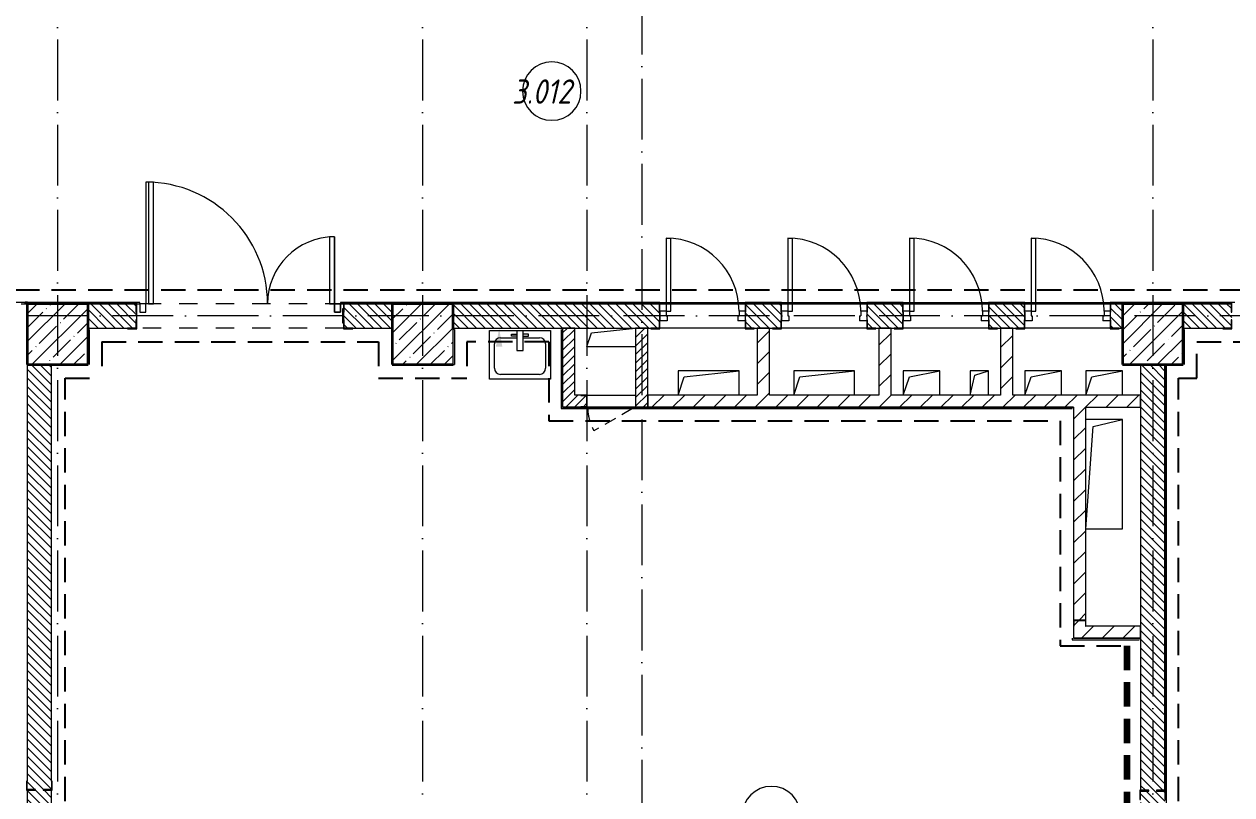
# Model space of a CAD drawing. Header units: millimetres. Extents: x -213536 to 1564669, y -45299 to 942238.
# Drawn here: x 476741 to 486666, y 505865 to 512202 of the extents above; entities that cross this region are included whole.
import ezdxf

# ---------------------------------------------------------------- set-up
doc = ezdxf.new("R2010")
doc.units = ezdxf.units.MM
for name, pattern in [('01 Штриховая _2 мм_', [300, 200, -100]), ('200_ШТРИХ_ш1п0_6_', [160, 100, -60]), ('50_200_ШТРИХ_1Т_ш5_п1_п1_', [700, 500, -100, 0, -100]), ('Штрих короткий', [300, 150, -150]), ('Штриховая _2 мм - 1 мм_', [300, 200, -100])]:
    doc.linetypes.add(name, pattern=pattern)
for name, color, linetype, lineweight in [('0-1', 7, 'Continuous', 5), ('0-2', 7, 'Continuous', 9), ('3) ЖБ 4м', 3, 'Continuous', 30), ('Двери', 7, 'Continuous', 9), ('Каркас_Импост', 7, 'Continuous', 13), ('Марки помещений', 7, 'Continuous', 9), ('Несущие колонны', 7, 'Continuous', 9), ('Несущие колонны-1', 7, 'Continuous', 35), ('Обобщенные модели', 7, 'Continuous', 9), ('Окна', 7, 'Continuous', 9), ('Оси-2', 7, '50_200_ШТРИХ_1Т_ш5_п1_п1_', 9), ('Открывание в плане-2', 7, '200_ШТРИХ_ш1п0_6_', 9), ('Открывание-1', 7, 'Continuous', 9), ('Панель', 7, 'Continuous', 13), ('Перемычка-1', 7, 'Штрих короткий', 9), ('Стены', 7, 'Continuous', 9), ('Стены-1', 7, 'Continuous', 13), ('Текстовые примечания', 7, 'Continuous', 9), ('Штриховка разреза-1', 7, 'Continuous', 9), ('Элементы узлов-2', 7, 'Continuous', 9)]:
    doc.layers.add(name, color=color, linetype=linetype, lineweight=lineweight)
for name, color, linetype, lineweight, true_color in [('Сантехнические приборы-1', 7, 'Continuous', 9, 0xaaaaaa), ('СТ-1_1', 7, 'Штриховая _2 мм - 1 мм_', 90, 0x888888), ('СТ-1_13', 7, '01 Штриховая _2 мм_', 90, 0xd5d3c7)]:
    doc.layers.add(name, color=color, linetype=linetype, lineweight=lineweight, true_color=true_color)
doc.layers.get('0-2').off()
doc.styles.add('ISOCPEUR_I_6', font='isocpeui.ttf', dxfattribs={"width": 0.85, "height": 3.5})
pattern_1 = [(135, (0, 0), (-35.35534, -35.35534), [])]
pattern_2 = [(45, (0, 0), (-84.85281, 84.85281), [])]
pattern_3 = [(45, (0, 0), (-35.35534, 35.35534), [])]

# ---------------------------------------------------------------- blocks, each defined once
blk = doc.blocks.new('Ос 3 эт верх часть')
at = {"layer": 'Оси-2'}
for p, q in [((477016, 535177.6), (477016, 500883)), ((480016, 535177.6), (480016, 499613)), ((481366, 535177.6), (481366, 499613)), ((486016, 535177.6), (486016, 499613)), ((481816, 534856), (481816, 500883)), ((535374.3, 509802.4), (426847.2, 509802.4))]:
    blk.add_line(p, q, dxfattribs=at)
blk = doc.blocks.new('BSC_Колонна _Прямоугольная - 500х500-V10-АИ2_03_План отделки стен 3-го этажа _Часть 1_')
at = {"layer": 'Несущие колонны'}
h = blk.add_hatch(dxfattribs=at)
h.set_pattern_fill('FP_16', color=256, style=0, pattern_type=2)
h.set_pattern_definition([(45, (-56850, -64750), (-114.04925, 114.04925), []), (45, (-56735.95, -64750), (-114.04925, 114.04925), [201.613, -40.323, 3.353, -36.97])])
h.paths.add_polyline_path([(-250, -250), (250, -250), (250, 250), (-250, 250)], flags=0)
at = {"layer": 'Несущие колонны-1'}
for p, q in [((250, 250), (-250, 250)), ((-250, 250), (-250, -250)), ((250, -250), (250, 250)), ((-250, -250), (250, -250))]:
    blk.add_line(p, q, dxfattribs=at)
blk = doc.blocks.new('BSC_Колонна _Прямоугольная - 500х500-V36-АИ2_03_План отделки стен 3-го этажа _Часть 1_')
at = {"layer": 'Несущие колонны'}
h = blk.add_hatch(dxfattribs=at)
h.set_pattern_fill('FP_42', color=256, style=0, pattern_type=2)
h.set_pattern_definition([(45, (-50850, -64750), (-114.04925, 114.04925), []), (45, (-50735.95, -64750), (-114.04925, 114.04925), [201.613, -40.323, 3.353, -36.97])])
h.paths.add_polyline_path([(-250, -250), (250, -250), (250, 250), (-250, 250), (-250, 38)], flags=0)
at = {"layer": 'Несущие колонны-1'}
for p, q in [((250, 250), (-250, 250)), ((-250, 250), (-250, -250)), ((250, 38), (250, 250)), ((-250, -250), (250, -250))]:
    blk.add_line(p, q, dxfattribs=at)
blk = doc.blocks.new('BSC_Колонна _Прямоугольная - 500х500-V74-АИ2_03_План отделки стен 3-го этажа _Часть 1_')
at = {"layer": 'Несущие колонны'}
h = blk.add_hatch(dxfattribs=at)
h.set_pattern_fill('FP_71', color=256, style=0, pattern_type=2)
h.set_pattern_definition([(45, (-47850, -64750), (-114.04925, 114.04925), []), (45, (-47735.95, -64750), (-114.04925, 114.04925), [201.613, -40.323, 3.353, -36.97])])
h.paths.add_polyline_path([(-250, -250), (250, -250), (250, 250), (-250, 250)], flags=0)
at = {"layer": 'Несущие колонны-1'}
for p, q in [((250, 250), (-250, 250)), ((-250, 250), (-250, -250)), ((250, -250), (250, 250)), ((-250, -250), (250, -250))]:
    blk.add_line(p, q, dxfattribs=at)
blk = doc.blocks.new('Проем_Дверь_Прямоугольный - 1700х2400h_дверные проемы-28704395-АИ2_03_План отделки стен 3-го этажа _Часть 1_')
at = {"layer": 'Перемычка-1'}
for p, q in [((850, 100), (-850, 100)), ((850, -100), (-850, -100))]:
    blk.add_line(p, q, dxfattribs=at)
blk = doc.blocks.new('SND_2D_Раковина1 - 400х300-17910372-АИ2_03_План отделки стен 3-го этажа _Часть 1_')
at = {"layer": 'Сантехнические приборы-1'}
for p, q in [((-250, -220), (-250, 180)), ((-250, 180), (250, 180)), ((-160, 120), (-25, 120)), ((-70, 150), (-25, 150)), ((-70, 135), (-70, 150)), ((-25, 135), (-70, 135)), ((-25, 180), (-25, 15)), ((25, 15), (25, 180)), ((70, 150), (25, 150)), ((25, 135), (70, 135)), ((25, 120), (160, 120)), ((70, 135), (70, 150)), ((250, 180), (250, -220)), ((-210, -130), (-210, 70)), ((-25, 15), (25, 15)), ((210, 70), (210, -130)), ((160, -180), (-160, -180)), ((250, -220), (-250, -220))]:
    blk.add_line(p, q, dxfattribs=at)
for centre, start, end in [((-160, 70), 90, 180), ((160, 70), 0, 90), ((-160, -130), 180, 270), ((160, -130), 270, 0)]:
    blk.add_arc(centre, 50, start, end, dxfattribs=at)
blk = doc.blocks.new('Дверь_СКБ_1Ст_Внутренняя_ШЕР - СОШ_Д-1__Дв_700x1800h_Технический шкаф ЭОМ и СС_EI30-28555104-АИ2_03_План отделки стен 3-го этажа _Часть 1_')
at = {"layer": 'Каркас_Импост'}
for p, q in [((-287.5, 40), (-337.5, 40)), ((-337.5, 31), (-337.5, -31)), ((-287.5, 40), (-287.5, 0)), ((-287.5, 0), (-277.5, 0)), ((-277.5, 0), (-277.5, -40)), ((302.5, 0), (312.5, 0)), ((302.5, 0), (302.5, -40)), ((362.5, 40), (312.5, 40)), ((312.5, 40), (312.5, 0)), ((362.5, 31), (362.5, -31)), ((-277.5, -40), (-337.5, -40)), ((362.5, -40), (302.5, -40))]:
    blk.add_line(p, q, dxfattribs=at)
at = {"layer": 'Открывание-1'}
blk.add_arc((-287.5, 40), 600, 360, 90, dxfattribs=at)
at = {"layer": 'Панель'}
for p, q in [((-287.5, 640), (-247.5, 640)), ((-287.5, 640), (-287.5, 40)), ((-247.5, 40), (-247.5, 640)), ((-287.5, 40), (-247.5, 40))]:
    blk.add_line(p, q, dxfattribs=at)
blk = doc.blocks.new('Дверь_СКБ_1Ст_Внутренняя_ШЕР - СОШ_Д-1__Дв_700x1800h_Технический шкаф ЭОМ и СС_EI30-28561278-АИ2_03_План отделки стен 3-го этажа _Часть 1_')
at = {"layer": 'Каркас_Импост'}
for p, q in [((-287.5, 40), (-337.5, 40)), ((-337.5, 40), (-337.5, -40)), ((-287.5, 40), (-287.5, 0)), ((-287.5, 0), (-277.5, 0)), ((-277.5, 0), (-277.5, -40)), ((302.5, 0), (312.5, 0)), ((302.5, 0), (302.5, -40)), ((362.5, 40), (312.5, 40)), ((312.5, 40), (312.5, 0)), ((362.5, 31), (362.5, -31)), ((-277.5, -40), (-337.5, -40)), ((362.5, -40), (302.5, -40))]:
    blk.add_line(p, q, dxfattribs=at)
at = {"layer": 'Открывание-1'}
blk.add_arc((-287.5, 40), 600, 360, 90, dxfattribs=at)
at = {"layer": 'Панель'}
for p, q in [((-287.5, 640), (-247.5, 640)), ((-287.5, 640), (-287.5, 40)), ((-247.5, 40), (-247.5, 640)), ((-287.5, 40), (-247.5, 40))]:
    blk.add_line(p, q, dxfattribs=at)
blk = doc.blocks.new('Дверь_Витражная_СКБ_2Ст2 - ДВВ_ДАО_СОШ_Классы-V181-АИ2_03_План отделки стен 3-го этажа _Часть 1_')
at = {"layer": 'Двери'}
for p, q in [((-775, 1035), (-775, 35)), ((775, 585), (775, 35))]:
    blk.add_line(p, q, dxfattribs=at)
for centre, radius, start, end in [((-775, 35), 1000, 360, 90), ((775, 35), 550, 90, 180)]:
    blk.add_arc(centre, radius, start, end, dxfattribs=at)
at = {"layer": 'Элементы узлов-2'}
for p, q in [((-713, 1035), (-753, 1035)), ((-753, 1035), (-753, 35)), ((-713, 35), (-713, 1035)), ((775, 585), (735, 585)), ((735, 585), (735, 35)), ((775, 35), (775, 585)), ((-825, 35), (-825, -35)), ((-775, 35), (-825, 35)), ((-775, 35), (-825, 35)), ((-825, 35), (-825, -35)), ((-775, -35), (-775, 35)), ((-775, -35), (-775, 35)), ((-753, 35), (-713, 35)), ((735, 35), (775, 35)), ((775, -35), (775, 35)), ((775, 35), (825, 35)), ((775, 35), (775, -35)), ((825, 35), (775, 35)), ((825, 35), (825, -35)), ((825, -35), (825, 35)), ((-825, -35), (-775, -35)), ((-825, -35), (-775, -35)), ((825, -35), (775, -35)), ((775, -35), (825, -35))]:
    blk.add_line(p, q, dxfattribs=at)
blk = doc.blocks.new('154_Стойка_СКБ_Уголок - СМ-2180_200-28268025-АИ2_03_План отделки стен 3-го этажа _Часть 1_')
at = {"layer": 'Обобщенные модели'}
for p, q in [((125, 156), (125, 81)), ((200, 156), (125, 156)), ((131, 81), (131, 150)), ((131, 150), (200, 150)), ((200, 150), (200, 156)), ((125, 81), (131, 81)), ((131, 19), (125, 19)), ((125, 19), (125, -56)), ((131, -50), (131, 19)), ((125, -56), (200, -56)), ((200, -50), (131, -50)), ((200, -56), (200, -50))]:
    blk.add_line(p, q, dxfattribs=at)
blk = doc.blocks.new('Фахверк_СКБ_Уголок - 200_3960_зеркало-28268689-АИ2_03_План отделки стен 3-го этажа _Часть 1_')
at = {"layer": 'Обобщенные модели'}
for p, q in [((200, 156), (125, 156)), ((125, 156), (125, 81)), ((131, 81), (131, 150)), ((131, 150), (200, 150)), ((200, 150), (200, 156)), ((125, 81), (131, 81)), ((131, 19), (125, 19)), ((125, 19), (125, -56)), ((131, -50), (131, 19)), ((125, -56), (200, -56)), ((200, -50), (131, -50)), ((200, -56), (200, -50))]:
    blk.add_line(p, q, dxfattribs=at)
blk = doc.blocks.new('Фахверк_СКБ_Уголок - 200_3960-28268576-АИ2_03_План отделки стен 3-го этажа _Часть 1_')
at = {"layer": 'Обобщенные модели'}
for p, q in [((200, 156), (125, 156)), ((125, 156), (125, 81)), ((131, 81), (131, 150)), ((131, 150), (200, 150)), ((200, 150), (200, 156)), ((125, 81), (131, 81)), ((131, 19), (125, 19)), ((125, 19), (125, -56)), ((131, -50), (131, 19)), ((125, -56), (200, -56)), ((200, -50), (131, -50)), ((200, -56), (200, -50))]:
    blk.add_line(p, q, dxfattribs=at)
blk = doc.blocks.new('154_Стойка_СКБ_Уголок - СМ-2480_200-28346303-АИ2_03_План отделки стен 3-го этажа _Часть 1_')
at = {"layer": 'Обобщенные модели'}
for p, q in [((125, 156), (125, 81)), ((200, 156), (125, 156)), ((131, 81), (131, 150)), ((131, 150), (200, 150)), ((200, 150), (200, 156)), ((125, 81), (131, 81)), ((131, 19), (125, 19)), ((125, 19), (125, -56)), ((131, -50), (131, 19)), ((125, -56), (200, -56)), ((200, -50), (131, -50)), ((200, -56), (200, -50))]:
    blk.add_line(p, q, dxfattribs=at)
blk = doc.blocks.new('Стойка_Влож_Полоса боковая - Полоса-28213942-АИ2_03_План отделки стен 3-го этажа _Часть 1_')
at = {"layer": 'Обобщенные модели'}
for p, q in [((-5, 60), (0, 60)), ((-5, -60), (-5, 60)), ((0, 31), (0, -31)), ((0, -60), (-5, -60))]:
    blk.add_line(p, q, dxfattribs=at)
blk = doc.blocks.new('Фахверк_СКБ_Уголок - 200_3550-28187522-АИ2_03_План отделки стен 3-го этажа _Часть 1_')
at = {"layer": 'Обобщенные модели'}
for p, q in [((125, 156), (50, 156)), ((50, 156), (50, 150)), ((50, 150), (119, 150)), ((119, 150), (119, 81)), ((125, 81), (125, 156)), ((119, 81), (125, 81)), ((125, 19), (119, 19)), ((119, 19), (119, -50)), ((125, -56), (125, 19)), ((119, -50), (50, -50)), ((50, -50), (50, -56)), ((50, -56), (125, -56))]:
    blk.add_line(p, q, dxfattribs=at)
blk = doc.blocks.new('AR_Отверстие Ниша - Лючок-32405342-АИ2_03_План отделки стен 3-го этажа _Часть 1_')
at = {"layer": 'Окна'}
for p, q in [((-200, 50), (200, 50)), ((-200, -50), (-200, 50)), ((200, -50), (-200, -50))]:
    blk.add_line(p, q, dxfattribs=at)
blk = doc.blocks.new('Л_Общий_Лючок - Лючок-29759355-АИ2_03_План отделки стен 3-го этажа _Часть 1_')
at = {"layer": 'Окна'}
for p, q in [((-24, 0), (-24, -6)), ((424, 0), (400, 0)), ((424, 0), (424, -6)), ((-24, -6), (424, -6))]:
    blk.add_line(p, q, dxfattribs=at)
at = {"layer": 'Открывание в плане-2'}
blk.add_line((373.2, -12), (58, -194), dxfattribs=at)
blk.add_arc((394, 0), 388, 181.78106, 210, dxfattribs=at)
blk = doc.blocks.new('154_Фахверк_СКБ_Швеллер - Тип_100_3960-28331862-АИ2_03_План отделки стен 3-го этажа _Часть 1_')
at = {"layer": 'Обобщенные модели'}
for p, q in [((175, 50), (125, 50)), ((125, 50), (125, -50)), ((128, 47), (175, 47)), ((128, -47), (128, 47)), ((175, 47), (175, 50)), ((125, -50), (175, -50)), ((175, -47), (128, -47)), ((175, -50), (175, -47))]:
    blk.add_line(p, q, dxfattribs=at)
blk = doc.blocks.new('AR_Отверстие прямоугольное _в плите_ - AR_Отверстие прямоугольное _в плите_-V200-АИ2_03_План отделки стен 3-го этажа _Часть 1_')
at = {"layer": 'Обобщенные модели'}
for p, q in [((250, 100), (-250, 100)), ((-250, 100), (-250, -100)), ((-200, 50), (250, 100)), ((250, -100), (250, 100)), ((-250, -100), (-200, 50))]:
    blk.add_line(p, q, dxfattribs=at)
blk = doc.blocks.new('AR_Отверстие прямоугольное _в плите_ - AR_Отверстие прямоугольное _в плите_-30423629-АИ2_03_План отделки стен 3-го этажа _Часть 1_')
at = {"layer": 'Обобщенные модели'}
for p, q in [((150, 100), (-150, 100)), ((-150, 100), (-150, -100)), ((-100, 50), (150, 100)), ((150, -100), (150, 100)), ((-150, -100), (-100, 50))]:
    blk.add_line(p, q, dxfattribs=at)
blk = doc.blocks.new('AR_Отверстие прямоугольное _в плите_ - AR_Отверстие прямоугольное _в плите_-30423631-АИ2_03_План отделки стен 3-го этажа _Часть 1_')
at = {"layer": 'Обобщенные модели'}
for p, q in [((75, 100), (-75, 100)), ((-75, 100), (-75, -100)), ((-37.5, 62.5), (75, 100)), ((75, -100), (75, 100)), ((-75, -100), (-37.5, 62.5))]:
    blk.add_line(p, q, dxfattribs=at)
blk = doc.blocks.new('AR_Отверстие прямоугольное _в плите_ - AR_Отверстие прямоугольное _в плите_-V201-АИ2_03_План отделки стен 3-го этажа _Часть 1_')
at = {"layer": 'Обобщенные модели'}
for p, q in [((-200, 75), (-200, -75)), ((-200, -75), (-162.5, 37.5)), ((-162.5, 37.5), (200, 75)), ((-200, -75), (200, -75))]:
    blk.add_line(p, q, dxfattribs=at)
blk = doc.blocks.new('AR_Отверстие прямоугольное _в плите_ - AR_Отверстие прямоугольное _в плите_-30552588-АИ2_03_План отделки стен 3-го этажа _Часть 1_')
at = {"layer": 'Обобщенные модели'}
for p, q in [((150, 450), (-150, 450)), ((-90, 390), (150, 450)), ((150, -450), (150, 450)), ((-150, -450), (-90, 390)), ((-150, -450), (150, -450))]:
    blk.add_line(p, q, dxfattribs=at)
blk = doc.blocks.new('154_Фахверк_СКБ_Швеллер - Тип_100_3960_зеркало-36793856-АИ2_03_План отделки стен 3-го этажа _Часть 1_')
at = {"layer": 'Обобщенные модели'}
for p, q in [((175, 50), (125, 50)), ((125, 50), (125, -50)), ((128, 47), (175, 47)), ((128, -47), (128, 47)), ((175, 47), (175, 50)), ((125, -50), (175, -50)), ((175, -47), (128, -47)), ((175, -50), (175, -47))]:
    blk.add_line(p, q, dxfattribs=at)
blk = doc.blocks.new('0125-Р-ОО-Ш2-АР-о_23_10_2024_rvt-1-АИ2_03_План отделки стен 3-го этажа _Часть 1_')
at = {"layer": 'Штриховка разреза-1'}
h = blk.add_hatch(dxfattribs=at)
h.set_pattern_fill('FP_1', color=256, style=0, pattern_type=2)
h.set_pattern_definition(pattern_1)
h.paths.add_polyline_path([(48100, 64800), (48494, 64800), (48494, 64869), (48500, 64869), (48500, 64931), (48494, 64931), (48494, 65000), (48100, 65000)], flags=0)
h.paths.add_polyline_path([(50600, 64800), (50600, 65000), (50206, 65000), (50206, 64931), (50200, 64931), (50200, 64869), (50206, 64869), (50206, 64800), (50275, 64800)], flags=0)
h = blk.add_hatch(dxfattribs=at)
h.set_pattern_fill('FP_1', color=256, style=0, pattern_type=2)
h.set_pattern_definition(pattern_1)
h.paths.add_polyline_path([(56506, 64800), (56600, 64800), (56600, 65000), (56506, 65000), (56506, 64931), (56500, 64931), (56500, 64869), (56506, 64869)], flags=0)
h.paths.add_polyline_path([(52794, 64800), (52794, 64869), (52800, 64869), (52800, 64931), (52794, 64931), (52794, 65000), (51100, 65000), (51100, 64800), (52725, 64800)], flags=0)
h.paths.add_polyline_path([(53506, 64800), (53794, 64800), (53794, 64869), (53800, 64869), (53800, 64931), (53794, 64931), (53794, 65000), (53506, 65000), (53506, 64931), (53500, 64931), (53500, 64869), (53506, 64869)], flags=0)
h.paths.add_polyline_path([(54506, 64800), (54794, 64800), (54794, 64869), (54800, 64869), (54800, 64931), (54794, 64931), (54794, 65000), (54506, 65000), (54506, 64931), (54500, 64931), (54500, 64869), (54506, 64869)], flags=0)
h.paths.add_polyline_path([(55506, 64800), (55794, 64800), (55794, 64869), (55800, 64869), (55800, 64931), (55794, 64931), (55794, 65000), (55506, 65000), (55506, 64931), (55500, 64931), (55500, 64869), (55506, 64869)], flags=0)
h = blk.add_hatch(dxfattribs=at)
h.set_pattern_fill('FP_1', color=256, style=0, pattern_type=2)
h.set_pattern_definition(pattern_1)
h.paths.add_polyline_path([(59206, 64800), (59600, 64800), (59600, 65000), (59206, 65000), (59206, 64931), (59200, 64931), (59200, 64869), (59206, 64869), (59206, 64840)], flags=0)
h.paths.add_polyline_path([(57494, 64800), (57494, 64869), (57500, 64869), (57500, 64931), (57494, 64931), (57494, 65000), (57100, 65000), (57100, 64800), (57425, 64800)], flags=0)
h = blk.add_hatch(dxfattribs=at)
h.set_pattern_fill('FP_38', color=256, style=0, pattern_type=2)
h.set_pattern_definition(pattern_3)
h.paths.add_polyline_path([(52100, 64150), (52100, 64800), (52000, 64800), (52000, 64150)], flags=0)
h = blk.add_hatch(dxfattribs=at)
h.set_pattern_fill('FP_38', color=256, style=0, pattern_type=2)
h.set_pattern_definition(pattern_3)
h.paths.add_polyline_path([(52700, 64150), (52700, 64800), (52600, 64800), (52600, 64150), (52624, 64150)], flags=0)
h = blk.add_hatch(dxfattribs=at)
h.set_pattern_fill('FP_121', color=256, style=0, pattern_type=2)
h.set_pattern_definition(pattern_2)
h.paths.add_polyline_path([(53700, 64250), (53700, 64800), (53600, 64800), (53600, 64250)], flags=0)
h = blk.add_hatch(dxfattribs=at)
h.set_pattern_fill('FP_121', color=256, style=0, pattern_type=2)
h.set_pattern_definition(pattern_2)
h.paths.add_polyline_path([(54700, 64250), (54700, 64800), (54600, 64800), (54600, 64250)], flags=0)
h = blk.add_hatch(dxfattribs=at)
h.set_pattern_fill('FP_121', color=256, style=0, pattern_type=2)
h.set_pattern_definition(pattern_2)
h.paths.add_polyline_path([(55700, 64250), (55700, 64800), (55600, 64800), (55600, 64250)], flags=0)
h = blk.add_hatch(dxfattribs=at)
h.set_pattern_fill('FP_1', color=256, style=0, pattern_type=2)
h.set_pattern_definition(pattern_1)
h.paths.add_polyline_path([(47600, 57500), (47800, 57500), (47800, 61000), (47731, 61000), (47731, 61006), (47800, 61006), (47800, 64500), (47600, 64500), (47600, 61006), (47669, 61006), (47669, 61000), (47600, 61000), (47600, 58319.5)], flags=0)
h = blk.add_hatch(dxfattribs=at)
h.set_pattern_fill('FP_1', color=256, style=0, pattern_type=2)
h.set_pattern_definition(pattern_1)
h.paths.add_polyline_path([(56821.6, 57500), (56950, 57500), (56950, 60994), (56881, 60994), (56881, 61000), (56950, 61000), (56950, 64500), (56750, 64500), (56750, 61000), (56819, 61000), (56819, 60994), (56750, 60994), (56750, 57500)], flags=0)
h = blk.add_hatch(dxfattribs=at)
h.set_pattern_fill('FP_38', color=256, style=0, pattern_type=2)
h.set_pattern_definition(pattern_3)
h.paths.add_polyline_path([(52110.7, 64150), (52150, 64150), (52150, 64153), (52197, 64153), (52197, 64247), (52150, 64247), (52150, 64250), (52100, 64250), (52100, 64150)], flags=0)
h = blk.add_hatch(dxfattribs=at)
h.set_pattern_fill('FP_121', color=256, style=0, pattern_type=2)
h.set_pattern_definition(pattern_2)
h.paths.add_polyline_path([(56300, 64150), (56750, 64150), (56750, 64250), (52700, 64250), (52700, 64150), (56200, 64150)], flags=0)
h = blk.add_hatch(dxfattribs=at)
h.set_pattern_fill('FP_121', color=256, style=0, pattern_type=2)
h.set_pattern_definition(pattern_2)
h.paths.add_polyline_path([(56297, 62350), (56297, 62397), (56203, 62397), (56203, 62350), (56250, 62350)], flags=0)
h.paths.add_polyline_path([(56297, 62400), (56300, 62400), (56300, 64150), (56200, 64150), (56200, 62400), (56203, 62400)], flags=0)
h = blk.add_hatch(dxfattribs=at)
h.set_pattern_fill('FP_121', color=256, style=0, pattern_type=2)
h.set_pattern_definition(pattern_2)
h.paths.add_polyline_path([(56200, 62250), (56750, 62250), (56750, 62350), (56200, 62350)], flags=0)
at = {"layer": 'Стены'}
for p, q in [((52800, 65000), (53499.4, 65000)), ((53800, 65000), (54500, 65000)), ((54800, 65000), (55500, 65000)), ((55800, 65000), (56500, 65000)), ((53500, 64800), (52800, 64800)), ((54500, 64800), (53800, 64800)), ((55500, 64800), (54800, 64800)), ((56500, 64800), (55800, 64800))]:
    blk.add_line(p, q, dxfattribs=at)
at = {"layer": 'Стены-1'}
for p, q in [((48425, 65000), (48100, 65000)), ((48500, 64869), (48500, 64931)), ((50600, 65000), (50275, 65000)), ((52725, 65000), (51100, 65000)), ((52800, 64869), (52800, 64931)), ((53500, 64931), (53500, 64869)), ((53725, 65000), (53575, 65000)), ((53800, 64869), (53800, 64931)), ((54500, 64931), (54500, 64869)), ((54725, 65000), (54575, 65000)), ((54800, 64869), (54800, 64931)), ((55500, 64931), (55500, 64869)), ((55725, 65000), (55575, 65000)), ((55800, 64869), (55800, 64931)), ((56500, 64931), (56500, 64869)), ((56600, 65000), (56575, 65000)), ((57425, 65000), (57100, 65000)), ((48100, 64800), (48425, 64800)), ((50275, 64800), (50600, 64800)), ((51100, 64800), (52725, 64800)), ((52100, 64800), (52000, 64800)), ((52000, 64800), (52000, 64150)), ((52100, 64250), (52100, 64800)), ((52700, 64800), (52600, 64800)), ((52600, 64800), (52600, 64250)), ((52700, 64150), (52700, 64800)), ((53575, 64800), (53725, 64800)), ((53700, 64800), (53600, 64800)), ((53600, 64800), (53600, 64250)), ((53700, 64250), (53700, 64800)), ((54575, 64800), (54725, 64800)), ((54700, 64800), (54600, 64800)), ((54600, 64800), (54600, 64250)), ((54700, 64250), (54700, 64800)), ((55575, 64800), (55725, 64800)), ((55700, 64800), (55600, 64800)), ((55600, 64800), (55600, 64250)), ((55700, 64250), (55700, 64800)), ((56575, 64800), (56600, 64800)), ((57100, 64800), (57425, 64800)), ((47600, 64500), (47600, 61075)), ((47800, 61075), (47800, 64500)), ((56750, 64500), (56750, 61000)), ((56950, 61000), (56950, 64500)), ((52150, 64250), (52100, 64250)), ((53600, 64250), (52700, 64250)), ((52700, 64250), (52700, 64150)), ((54600, 64250), (53700, 64250)), ((55600, 64250), (54700, 64250)), ((56750, 64250), (55700, 64250)), ((56750, 64150), (56750, 64250)), ((52000, 64150), (52100, 64150)), ((52100, 64150), (52150, 64150)), ((52624, 64150), (52700, 64150)), ((52700, 64150), (56200, 64150)), ((56200, 64150), (56200, 62400)), ((56300, 62400), (56300, 64150)), ((56300, 64150), (56750, 64150)), ((56200, 62350), (56200, 62250)), ((56750, 62350), (56300, 62350)), ((56750, 62250), (56750, 62350)), ((56200, 62250), (56750, 62250)), ((47600, 61000), (47600, 57500)), ((47800, 57500), (47800, 61000))]:
    blk.add_line(p, q, dxfattribs=at)
at = {"layer": '0-2'}
for name, p in [('Дверь_Витражная_СКБ_2Ст2 - ДВВ_ДАО_СОШ_Классы-V181-АИ2_03_План отделки стен 3-го этажа _Часть 1_', (49350, 64965)), ('Дверь_СКБ_1Ст_Внутренняя_ШЕР - СОШ_Д-1__Дв_700x1800h_Технический шкаф ЭОМ и СС_EI30-28561278-АИ2_03_План отделки стен 3-го этажа _Часть 1_', (53137.5, 64900)), ('Дверь_СКБ_1Ст_Внутренняя_ШЕР - СОШ_Д-1__Дв_700x1800h_Технический шкаф ЭОМ и СС_EI30-28555104-АИ2_03_План отделки стен 3-го этажа _Часть 1_', (54137.5, 64900)), ('Дверь_СКБ_1Ст_Внутренняя_ШЕР - СОШ_Д-1__Дв_700x1800h_Технический шкаф ЭОМ и СС_EI30-28555104-АИ2_03_План отделки стен 3-го этажа _Часть 1_', (55137.5, 64900)), ('Дверь_СКБ_1Ст_Внутренняя_ШЕР - СОШ_Д-1__Дв_700x1800h_Технический шкаф ЭОМ и СС_EI30-28555104-АИ2_03_План отделки стен 3-го этажа _Часть 1_', (56137.5, 64900)), ('BSC_Колонна _Прямоугольная - 500х500-V74-АИ2_03_План отделки стен 3-го этажа _Часть 1_', (47850, 64750)), ('Проем_Дверь_Прямоугольный - 1700х2400h_дверные проемы-28704395-АИ2_03_План отделки стен 3-го этажа _Часть 1_', (49350, 64900)), ('Стойка_Влож_Полоса боковая - Полоса-28213942-АИ2_03_План отделки стен 3-го этажа _Часть 1_', (50200, 64900)), ('154_Стойка_СКБ_Уголок - СМ-2480_200-28346303-АИ2_03_План отделки стен 3-го этажа _Часть 1_', (50075, 64850)), ('BSC_Колонна _Прямоугольная - 500х500-V36-АИ2_03_План отделки стен 3-го этажа _Часть 1_', (50850, 64750)), ('Фахверк_СКБ_Уголок - 200_3960_зеркало-28268689-АИ2_03_План отделки стен 3-го этажа _Часть 1_', (53375, 64850)), ('Фахверк_СКБ_Уголок - 200_3960_зеркало-28268689-АИ2_03_План отделки стен 3-го этажа _Часть 1_', (54375, 64850)), ('Фахверк_СКБ_Уголок - 200_3960_зеркало-28268689-АИ2_03_План отделки стен 3-го этажа _Часть 1_', (55375, 64850)), ('Фахверк_СКБ_Уголок - 200_3960_зеркало-28268689-АИ2_03_План отделки стен 3-го этажа _Часть 1_', (56375, 64850)), ('BSC_Колонна _Прямоугольная - 500х500-V10-АИ2_03_План отделки стен 3-го этажа _Часть 1_', (56850, 64750)), ('SND_2D_Раковина1 - 400х300-17910372-АИ2_03_План отделки стен 3-го этажа _Часть 1_', (51650, 64600)), ('AR_Отверстие прямоугольное _в плите_ - AR_Отверстие прямоугольное _в плите_-V201-АИ2_03_План отделки стен 3-го этажа _Часть 1_', (52400, 64725)), ('AR_Отверстие прямоугольное _в плите_ - AR_Отверстие прямоугольное _в плите_-V200-АИ2_03_План отделки стен 3-го этажа _Часть 1_', (53200, 64350)), ('AR_Отверстие прямоугольное _в плите_ - AR_Отверстие прямоугольное _в плите_-V200-АИ2_03_План отделки стен 3-го этажа _Часть 1_', (54150, 64350)), ('AR_Отверстие прямоугольное _в плите_ - AR_Отверстие прямоугольное _в плите_-30423629-АИ2_03_План отделки стен 3-го этажа _Часть 1_', (54950, 64350)), ('AR_Отверстие прямоугольное _в плите_ - AR_Отверстие прямоугольное _в плите_-30423631-АИ2_03_План отделки стен 3-го этажа _Часть 1_', (55425, 64350)), ('AR_Отверстие прямоугольное _в плите_ - AR_Отверстие прямоугольное _в плите_-30423629-АИ2_03_План отделки стен 3-го этажа _Часть 1_', (55950, 64350)), ('AR_Отверстие прямоугольное _в плите_ - AR_Отверстие прямоугольное _в плите_-30423629-АИ2_03_План отделки стен 3-го этажа _Часть 1_', (56450, 64350)), ('Л_Общий_Лючок - Лючок-29759355-АИ2_03_План отделки стен 3-го этажа _Часть 1_', (52200, 64150)), ('AR_Отверстие прямоугольное _в плите_ - AR_Отверстие прямоугольное _в плите_-30552588-АИ2_03_План отделки стен 3-го этажа _Часть 1_', (56450, 63600))]:
    blk.add_blockref(name, p, dxfattribs=at)
for name, p, rotation in [('Фахверк_СКБ_Уголок - 200_3960-28268576-АИ2_03_План отделки стен 3-го этажа _Часть 1_', (48625, 64950), 180), ('154_Стойка_СКБ_Уголок - СМ-2180_200-28268025-АИ2_03_План отделки стен 3-го этажа _Часть 1_', (52925, 64950), 180), ('Фахверк_СКБ_Уголок - 200_3960-28268576-АИ2_03_План отделки стен 3-го этажа _Часть 1_', (53925, 64950), 180), ('Фахверк_СКБ_Уголок - 200_3960-28268576-АИ2_03_План отделки стен 3-го этажа _Часть 1_', (54925, 64950), 180), ('Фахверк_СКБ_Уголок - 200_3960-28268576-АИ2_03_План отделки стен 3-го этажа _Часть 1_', (55925, 64950), 180), ('Фахверк_СКБ_Уголок - 200_3960-28268576-АИ2_03_План отделки стен 3-го этажа _Часть 1_', (57625, 64950), 180), ('154_Фахверк_СКБ_Швеллер - Тип_100_3960-28331862-АИ2_03_План отделки стен 3-го этажа _Часть 1_', (52325, 64200), 180), ('AR_Отверстие Ниша - Лючок-32405342-АИ2_03_План отделки стен 3-го этажа _Часть 1_', (52400, 64200), 180), ('154_Фахверк_СКБ_Швеллер - Тип_100_3960_зеркало-36793856-АИ2_03_План отделки стен 3-го этажа _Часть 1_', (56250, 62525), 270), ('Фахверк_СКБ_Уголок - 200_3550-28187522-АИ2_03_План отделки стен 3-го этажа _Часть 1_', (47650, 61125), 269.9999999999999), ('Фахверк_СКБ_Уголок - 200_3550-28187522-АИ2_03_План отделки стен 3-го этажа _Часть 1_', (56900, 60875), 90.00000000000006)]:
    blk.add_blockref(name, p, dxfattribs=dict(at, rotation=rotation))
blk = doc.blocks.new('101_Уголок настенный вертикальный_Металл-ПМЮ-02_ - ДШ-2_Накладной профиль для деформационного шва Гидроконтур ПСН-100 белый _для 50мм шва_-20405996-АИ2_03_План отделки стен 3-го этажа _Часть 1_')
at = {"layer": 'Обобщенные модели'}
for p, q in [((145, 8), (125, 8)), ((125, 8), (125, -12)), ((127, -12), (127, 6)), ((127, 6), (145, 6)), ((145, 6), (145, 8)), ((125, -12), (127, -12))]:
    blk.add_line(p, q, dxfattribs=at)
blk = doc.blocks.new('AI_Марка_Помещение_х1__Общий_E___ISO-2_1K_ - Номер-16210215-АИ2_03_План отделки стен 3-го этажа _Часть 1_')
at = {"layer": 'Марки помещений'}
for start, end in [(360, 180), (180, 360)]:
    blk.add_arc((0.039, 0.312), 2.4, start, end, dxfattribs=at)
blk = doc.blocks.new('3этВверх')
at = {"layer": 'Текстовые примечания'}
blk.add_hatch(color=256, dxfattribs=at).paths.add_polyline_path([(480644.3, 509700.1), (480617.9, 509550.1), (480670.8, 509550.1)], flags=0)
at = {"layer": 'СТ-1_1', "lineweight": 25}
for p, q in [((498466, 510014.4), (455328, 510014.4)), ((477378, 509590.4), (479654, 509590.4)), ((477378, 509590.4), (477378, 509290.4)), ((479654, 509590.4), (479654, 509290.4)), ((480378, 509590.4), (480378, 509290.4)), ((481054, 509590.4), (480378, 509590.4)), ((481054, 509590.4), (481054, 508940.4)), ((486378, 509590.4), (488666, 509590.4)), ((486378, 509290.4), (486378, 509590.4)), ((477078, 502514.4), (477078, 509290.4)), ((477078, 509290.4), (477378, 509290.4)), ((479654, 509290.4), (480378, 509290.4)), ((486228, 509290.4), (486378, 509290.4)), ((486228, 502514.4), (486228, 509290.4)), ((481054, 508940.4), (485254, 508940.4)), ((485254, 508940.4), (485254, 507090.4)), ((485254, 507090.4), (485804, 507090.4))]:
    blk.add_line(p, q, dxfattribs=at)
at = {"layer": 'СТ-1_13'}
blk.add_line((485804, 507090.4), (485804, 502514.4), dxfattribs=at)
at = {"layer": 'Стены'}
for p, q in [((481966, 509914.4), (482665.4, 509914.4)), ((482665.4, 509902.4), (481966, 509902.4)), ((482966, 509914.4), (483666.2, 509914.4)), ((483666, 509902.4), (482966, 509902.4)), ((483966, 509914.4), (484666, 509914.4)), ((484666, 509902.4), (483966, 509902.4)), ((484966, 509914.4), (485666, 509914.4)), ((485666, 509902.4), (484966, 509902.4)), ((480266, 509402.4), (480266, 509690.4)), ((480278, 509690.4), (480266, 509690.4)), ((480278, 509690.4), (480278, 509402.4)), ((480266, 509402.4), (480278, 509402.4))]:
    blk.add_line(p, q, dxfattribs=at)
at = {"layer": 'Стены-1'}
for p, q in [((477691, 509914.4), (475791, 509914.4)), ((476716, 509902.4), (476766, 509902.4)), ((477266, 509902.4), (477591, 509902.4)), ((477666, 509902.4), (477691, 509902.4)), ((477691, 509902.4), (477691, 509914.4)), ((481966, 509914.4), (479341, 509914.4)), ((479341, 509914.4), (479341, 509902.4)), ((479341, 509902.4), (479366, 509902.4)), ((479441, 509902.4), (479766, 509902.4)), ((480266, 509902.4), (481891, 509902.4)), ((481966, 509908.4), (481966, 509914.4)), ((482966, 509914.4), (482665.4, 509914.4)), ((482665.4, 509914.4), (482665.4, 509902.4)), ((482741, 509902.4), (482891, 509902.4)), ((482966, 509908.4), (482966, 509914.4)), ((483966, 509914.4), (483666.2, 509914.4)), ((483666.2, 509914.4), (483666.2, 509908.3)), ((483741, 509902.4), (483891, 509902.4)), ((483966, 509908.4), (483966, 509914.4)), ((484966, 509914.4), (484666, 509914.4)), ((484666, 509914.4), (484666, 509908.4)), ((484741, 509902.4), (484891, 509902.4)), ((484966, 509908.4), (484966, 509914.4)), ((486691, 509914.4), (485666, 509914.4)), ((485666, 509914.4), (485666, 509908.4)), ((485741, 509902.4), (485766, 509902.4)), ((486266, 509902.4), (486591, 509902.4)), ((477278, 509402.4), (477278, 509690.4)), ((481154, 509690.4), (481154, 509040.4)), ((481166, 509052.4), (481166, 509690.4)), ((486278, 509402.4), (486278, 509690.4)), ((486116, 509390.4), (486116, 505902.4)), ((486128, 502414.4), (486128, 509390.4)), ((481154, 509040.4), (485354, 509040.4)), ((481316, 509052.4), (481166, 509052.4)), ((485366, 509052.4), (481790, 509052.4)), ((485366, 509040.4), (485366, 509052.4)), ((485354, 507152.4), (485354, 507140.4)), ((485354, 507140.4), (485904, 507140.4)), ((485916, 507152.4), (485366, 507152.4)), ((485916, 507140.4), (485916, 507152.4))]:
    blk.add_line(p, q, dxfattribs=at)
at = {"layer": '0-1'}
blk.add_blockref('0125-Р-ОО-Ш2-АР-о_23_10_2024_rvt-1-АИ2_03_План отделки стен 3-го этажа _Часть 1_', (429166, 444902.4), dxfattribs=at)
at = {"layer": 'Марки помещений', "xscale": 99.99999999999993, "yscale": 99.99999999999993, "zscale": 99.99999999999993}
for p in [(481073.3, 511619.7), (482878.1, 505663.7)]:
    blk.add_blockref('AI_Марка_Помещение_х1__Общий_E___ISO-2_1K_ - Номер-16210215-АИ2_03_План отделки стен 3-го этажа _Часть 1_', p, dxfattribs=at)
at = {"layer": 'Обобщенные модели'}
blk.add_blockref('101_Уголок настенный вертикальный_Металл-ПМЮ-02_ - ДШ-2_Накладной профиль для деформационного шва Гидроконтур ПСН-100 белый _для 50мм шва_-20405996-АИ2_03_План отделки стен 3-го этажа _Часть 1_', (476623, 509908.4), dxfattribs=at)
at = {"layer": 'Марки помещений', "insert": (480750.6, 511747.5), "char_height": 200, "width": 737.552, "attachment_point": 1, "style": 'ISOCPEUR_I_6'}
blk.add_mtext('3.012', dxfattribs=at)

msp = doc.modelspace()

# ---------------------------------------------------------------- block references
at = {"color": 5, "lineweight": 30}
msp.add_blockref('Ос 3 эт верх часть', (0, 0), dxfattribs=at)
at = {"layer": '3) ЖБ 4м'}
msp.add_blockref('3этВверх', (0, 0), dxfattribs=at)

doc.saveas('drawing.dxf')
